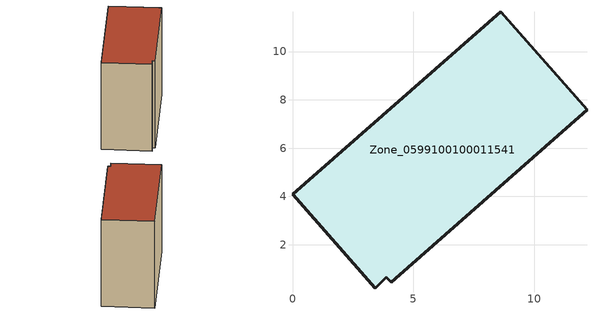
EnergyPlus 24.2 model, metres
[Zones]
Zone_0599100100011541
 floor ground (C_G): 8.62,11.66 12.19,7.58 4.08,0.44 3.89,0.66 3.42,0.19 0,4.09 z3.69
 wall outside (C_F): 12.19,7.58 8.62,11.66 0,4.09 3.42,0.19 3.89,0.66 4.08,0.44 12.19,7.58 z3.69:13.76
 roof outside (C_R): 8.62,11.66 0,4.09 3.42,0.19 3.89,0.66 4.08,0.44 12.19,7.58 z13.76
[BUILDING]
Pand.0599100100011541: North Axis=0; Terrain=City; Loads Convergence Tolerance Value=0.04; Temperature Convergence Tolerance Value=0.4; Solar Distribution=FullExterior; Maximum Number of Warmup Days=25; Minimum Number of Warmup Days=1
[Site:Location]
Rotterdam.The.Hague.AP_ZH_NLD Design_Conditions: Latitude=51.96; Longitude=4.45; Time Zone=1; Elevation=-4.5
[SITE:GROUNDTEMPERATURE:BUILDINGSURFACE]
18, 18, 18, 18, 18, 18, 18, 18, 18, 18, 18, 18
[MATERIAL] Thermal Absorptance=0.9; Solar Absorptance=0.7; Visible Absorptance=0.7
Name | Roughness | Thickness | Conductivity | Density | Specific Heat
G.TC.2015-2018 | MediumSmooth | 0.15 | 0.0428571 | 540 | 1210
F.TC.2015-2018 | Rough | 0.3 | 0.0666667 | 1920 | 840
R.TC.2015-2018 | MediumRough | 0.2 | 0.0333333 | 1500 | 1000
[CONSTRUCTION]
C_G: G.TC.2015-2018
C_F: F.TC.2015-2018
C_R: R.TC.2015-2018
[ZONE]
Zone_0599100100011541: Type=1; Multiplier=1; Ceiling Height=Autocalculate; Volume=Autocalculate; Floor Area=autocalculate; Part of Total Floor Area=Yes
[ZONEINFILTRATION:DESIGNFLOWRATE]
Infil_Zone_0599100100011541: Zone or ZoneList or Space or SpaceList=Zone_0599100100011541; Schedule=AlwaysOn; Design Flow Rate Calculation Method=Flow/Area; Flow Rate per Floor Area=0.0015; Constant Term Coefficient=1; Temperature Term Coefficient=0; Velocity Term Coefficient=0; Velocity Squared Term Coefficient=0
[HVACTEMPLATE:ZONE:IDEALLOADSAIRSYSTEM]
Zone_0599100100011541: Maximum Heating Supply Air Temperature=50; Minimum Cooling Supply Air Temperature=13; Maximum Heating Supply Air Humidity Ratio=0.0156; Minimum Cooling Supply Air Humidity Ratio=0.0077; Heating Limit=NoLimit; Cooling Limit=NoLimit; Dehumidification Control Type=ConstantSensibleHeatRatio; Cooling Sensible Heat Ratio=0.7; Dehumidification Setpoint=60; Humidification Control Type=None; Humidification Setpoint=30; Outdoor Air Method=None; Outdoor Air Flow Rate per Person=0.00944; Outdoor Air Flow Rate per Zone Floor Area=0; Outdoor Air Flow Rate per Zone=0; Demand Controlled Ventilation Type=None; Outdoor Air Economizer Type=NoEconomizer; Heat Recovery Type=None; Sensible Heat Recovery Effectiveness=0.7; Latent Heat Recovery Effectiveness=0.65
[ZONECONTROL:THERMOSTAT]
ThermostatControl_Zone_0599100100011541: Zone or ZoneList=Zone_0599100100011541; Control Type Schedule=DualSetpointControlType; Control 1=Thermostat_Zone_0599100100011541; Temperature Difference Between Cutout And Setpoint=0
[THERMOSTATSETPOINT:DUALSETPOINT]
Thermostat_Zone_0599100100011541: Heating Setpoint Temperature Schedule=HeatingSetpoint_Zone_0599100100011541; Cooling Setpoint Temperature Schedule=CoolingSetpoint_Zone_0599100100011541
[SCHEDULE:COMPACT]
HeatingSetpoint_Zone_0599100100011541: Through: 12/31, For: AllDays, Until: 24:00, 21
CoolingSetpoint_Zone_0599100100011541: Through: 12/31, For: AllDays, Until: 24:00, 24
DualSetpointControlType: Through: 12/31, For: AllDays, Until: 24:00, 4
AlwaysOn: Through: 12/31, For: AllDays, Until: 24:00, 1
